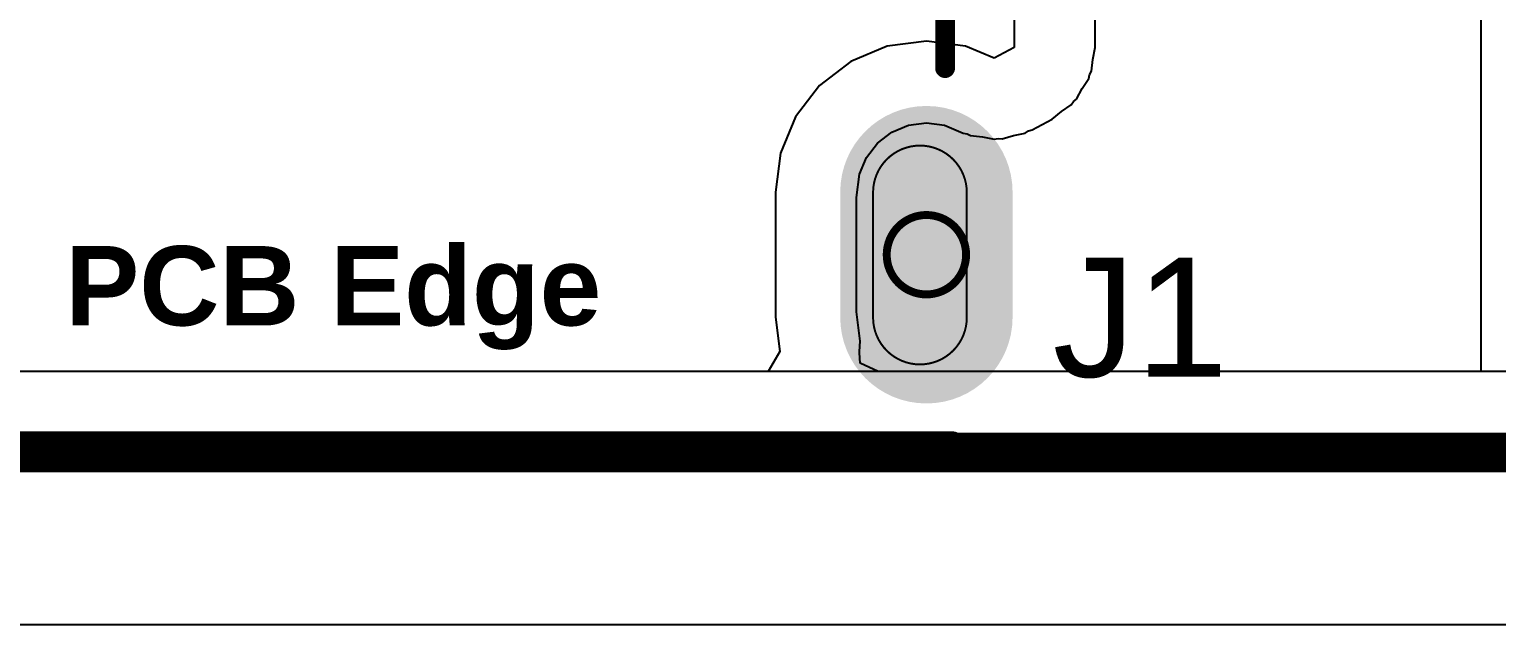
# Model space of a CAD drawing. Header units: inches. Extents: x -5 to 501, y -9 to 81.
# Drawn here: x 86.74 to 96.13, y -1.11 to 2.71 of the extents above; entities that cross this region are included whole.
import ezdxf

# ---------------------------------------------------------------- set-up
doc = ezdxf.new("R2010")
doc.units = ezdxf.units.IN
for name, color, linetype in [('Board Outline', 216, 'Continuous'), ('Bottom Layer', 5, 'Continuous'), ('Bottom Solder', 6, 'Continuous'), ('Drill Drawing', 1, 'Continuous'), ('Ground', 16, 'Continuous'), ('Mechanical 13', 56, 'Continuous'), ('Mechanical 4', 56, 'Continuous'), ('Multi-Layer', 9, 'Continuous'), ('Pad Holes', 156, 'Continuous'), ('Power', 76, 'Continuous'), ('Top Layer', 1, 'Continuous'), ('Top Overlay', 2, 'Continuous'), ('Top Solder', 216, 'Continuous')]:
    doc.layers.add(name, color=color, linetype=linetype)
doc.styles.add('Arial', font='', dxfattribs={"height": 0.2})
doc.styles.add('Arial_Bold', font='', dxfattribs={"height": 0.2})
doc.styles.get('Arial').set_extended_font_data('Arial')
doc.styles.get('Arial_Bold').set_extended_font_data('Arial', bold=True)

msp = doc.modelspace()

# ---------------------------------------------------------------- hatches: boundary and pattern name
at = {"layer": 'Bottom Layer'}
h = msp.add_hatch(color=5, dxfattribs=at)
edge = h.paths.add_edge_path()
edge.add_arc((92.479, 0.865), 0.45, 180, 360)
edge.add_line((92.929, 0.865), (92.929, 1.665))
edge.add_arc((92.479, 1.665), 0.45, 0, 180)
edge.add_line((92.029, 1.665), (92.029, 0.865))
at = {"layer": 'Bottom Solder'}
h = msp.add_hatch(color=6, dxfattribs=at)
edge = h.paths.add_edge_path()
edge.add_arc((92.479, 0.865), 0.5516, 180, 360)
edge.add_line((93.0306, 0.865), (93.0306, 1.665))
edge.add_arc((92.479, 1.665), 0.5516, 0, 180)
edge.add_line((91.9274, 1.665), (91.9274, 0.865))
at = {"layer": 'Ground'}
h = msp.add_hatch(color=16, dxfattribs=at)
edge = h.paths.add_edge_path()
edge.add_arc((92.479, 0.865), 0.45, 180, 360)
edge.add_line((92.929, 0.865), (92.929, 1.665))
edge.add_arc((92.479, 1.665), 0.45, 0, 180)
edge.add_line((92.029, 1.665), (92.029, 0.865))
at = {"layer": 'Multi-Layer'}
h = msp.add_hatch(color=9, dxfattribs=at)
edge = h.paths.add_edge_path()
edge.add_arc((92.479, 0.865), 0.45, 180, 360)
edge.add_line((92.929, 0.865), (92.929, 1.665))
edge.add_arc((92.479, 1.665), 0.45, 0, 180)
edge.add_line((92.029, 1.665), (92.029, 0.865))
at = {"layer": 'Pad Holes'}
h = msp.add_hatch(color=7, dxfattribs=at)
edge = h.paths.add_edge_path()
edge.add_arc((92.479, 0.865), 0.3, 180, 360)
edge.add_line((92.779, 0.865), (92.779, 1.665))
edge.add_arc((92.479, 1.665), 0.3, 0, 180)
edge.add_line((92.179, 1.665), (92.179, 0.865))
at = {"layer": 'Power'}
h = msp.add_hatch(color=76, dxfattribs=at)
edge = h.paths.add_edge_path()
edge.add_arc((92.479, 0.865), 0.45, 180, 360)
edge.add_line((92.929, 0.865), (92.929, 1.665))
edge.add_arc((92.479, 1.665), 0.45, 0, 180)
edge.add_line((92.029, 1.665), (92.029, 0.865))
at = {"layer": 'Top Layer'}
h = msp.add_hatch(color=1, dxfattribs=at)
edge = h.paths.add_edge_path()
edge.add_arc((92.479, 0.865), 0.45, 180, 360)
edge.add_line((92.929, 0.865), (92.929, 1.665))
edge.add_arc((92.479, 1.665), 0.45, 0, 180)
edge.add_line((92.029, 1.665), (92.029, 0.865))
at = {"layer": 'Top Solder'}
h = msp.add_hatch(color=216, dxfattribs=at)
edge = h.paths.add_edge_path()
edge.add_arc((92.479, 0.865), 0.5516, 180, 360)
edge.add_line((93.0306, 0.865), (93.0306, 1.665))
edge.add_arc((92.479, 1.665), 0.5516, 0, 180)
edge.add_line((91.9274, 1.665), (91.9274, 0.865))

# ---------------------------------------------------------------- linework, layer by layer
at = {"layer": 'Board Outline'}
msp.add_lwpolyline([(0, 0, 0.254, 0.254, 0), (115, 0, 0.254, 0.254, 0)], format="xyseb", dxfattribs=at)
at = {"layer": 'Bottom Layer'}
for p, q in [((96.0274, 14.7661), (96.0274, 0.518)), ((96.0274, 0.518), (26.7016, 0.518))]:
    msp.add_line(p, q, dxfattribs=at)
at = {"layer": 'Drill Drawing'}
for points in [[(92.733, 1.265, 0.0508, 0.0508, 1), (92.225, 1.265, 0.0508, 0.0508, 1)], [(92.2123, 1.265, 0.0254, 0.0254, 1), (92.2377, 1.265, 0.0254, 0.0254, 1)], [(92.7203, 1.265, 0.0254, 0.0254, 1), (92.7457, 1.265, 0.0254, 0.0254, 1)]]:
    msp.add_lwpolyline(points, format="xyseb", close=True, dxfattribs=at)
at = {"layer": 'Ground'}
for p, q in [((96.0274, 14.7661), (96.0274, 0.518)), ((96.0274, 0.518), (0.518, 0.518))]:
    msp.add_line(p, q, dxfattribs=at)
at = {"layer": 'Mechanical 4'}
for points in [[(92.1376, 1.6631, 0.0127, 0.0127, -1), (92.7376, 1.6631, 0.0127, 0.0127, 0)], [(92.1376, 0.8631, 0.0127, 0.0127, 0), (92.1376, 1.6631, 0.0127, 0.0127, 0)], [(92.7376, 0.8631, 0.0127, 0.0127, 0), (92.7376, 1.6631, 0.0127, 0.0127, 0)], [(92.7376, 0.8631, 0.0127, 0.0127, -1), (92.1376, 0.8631, 0.0127, 0.0127, 0)], [(0.0011, -0.0019, 0.0127, 0.0127, 0), (115.0011, -0.0019, 0.0127, 0.0127, 0)], [(4.6782, -1.1016, 0.0127, 0.0127, 0), (110.2782, -1.1015, 0.0127, 0.0127, 0)]]:
    msp.add_lwpolyline(points, format="xyseb", dxfattribs=at)
for points in [[(92.1344, 1.6631, 0.00635, 0.00635, 1), (92.1407, 1.6631, 0.00635, 0.00635, 1)], [(92.1344, 1.6631, 0.00635, 0.00635, 1), (92.1407, 1.6631, 0.00635, 0.00635, 1)], [(92.7344, 1.6631, 0.00635, 0.00635, 1), (92.7407, 1.6631, 0.00635, 0.00635, 1)], [(92.7344, 1.6631, 0.00635, 0.00635, 1), (92.7407, 1.6631, 0.00635, 0.00635, 1)], [(92.1344, 0.8631, 0.00635, 0.00635, 1), (92.1407, 0.8631, 0.00635, 0.00635, 1)], [(92.1344, 0.8631, 0.00635, 0.00635, 1), (92.1407, 0.8631, 0.00635, 0.00635, 1)], [(92.7344, 0.8631, 0.00635, 0.00635, 1), (92.7407, 0.8631, 0.00635, 0.00635, 1)], [(92.7344, 0.8631, 0.00635, 0.00635, 1), (92.7407, 0.8631, 0.00635, 0.00635, 1)]]:
    msp.add_lwpolyline(points, format="xyseb", close=True, dxfattribs=at)
at = {"layer": 'Power'}
for p, q in [((96.0274, 14.7661), (96.0274, 0.518)), ((93.0402, 3.9703), (93.0402, 2.5897)), ((93.5582, 2.5897), (93.5582, 3.9703)), ((92.479, 2.6313), (92.2289, 2.5983)), ((92.7291, 2.5983), (92.479, 2.6313)), ((92.2289, 2.5983), (91.9959, 2.5018)), ((92.9132, 2.5221), (92.7291, 2.5983)), ((93.0402, 2.5897), (92.9132, 2.5221)), ((93.5432, 2.5147), (93.5582, 2.5897)), ((91.9959, 2.5018), (91.7958, 2.3482)), ((93.5356, 2.4385), (93.5432, 2.5147)), ((91.7958, 2.3482), (91.6422, 2.1481)), ((93.4762, 2.3279), (93.5187, 2.3915)), ((93.5187, 2.3915), (93.5237, 2.4163)), ((93.5237, 2.4163), (93.5356, 2.4385)), ((93.4205, 2.2445), (93.44, 2.2605)), ((93.44, 2.2605), (93.4762, 2.3279)), ((93.2836, 2.1325), (93.3428, 2.1809)), ((93.3428, 2.1809), (93.4064, 2.2235)), ((93.4064, 2.2235), (93.4205, 2.2445)), ((91.6422, 2.1481), (91.5457, 1.9151)), ((92.2571, 2.0494), (92.3642, 2.0937)), ((92.3642, 2.0937), (92.479, 2.1088)), ((92.479, 2.1088), (92.5939, 2.0937)), ((92.5939, 2.0937), (92.715, 2.0436)), ((93.1566, 2.0649), (93.2836, 2.1325)), ((92.0947, 1.8869), (92.1652, 1.9788)), ((92.1652, 1.9788), (92.2571, 2.0494)), ((92.715, 2.0436), (92.7398, 2.0386)), ((92.7398, 2.0386), (92.762, 2.0267)), ((92.762, 2.0267), (92.8382, 2.0191)), ((92.8382, 2.0191), (92.9132, 2.0041)), ((92.9132, 2.0041), (92.938, 2.0091)), ((92.938, 2.0091), (92.9631, 2.0065)), ((92.9631, 2.0065), (93.0364, 2.0286)), ((93.0364, 2.0286), (93.1114, 2.0436)), ((93.1114, 2.0436), (93.1324, 2.0576)), ((93.1324, 2.0576), (93.1566, 2.0649)), ((91.5457, 1.9151), (91.5128, 1.665)), ((92.0503, 1.7799), (92.0947, 1.8869)), ((92.0307, 1.631), (92.0503, 1.7799)), ((91.5128, 1.665), (91.5128, 0.865)), ((92.0307, 0.8989), (92.0307, 1.631)), ((91.5128, 0.865), (91.5417, 0.645)), ((92.0553, 0.7126), (92.0307, 0.8989)), ((92.0508, 0.645), (92.0553, 0.7126)), ((91.5417, 0.645), (91.4662, 0.518)), ((92.0508, 0.637), (92.0508, 0.645)), ((92.0543, 0.5706), (92.0508, 0.637)), ((92.1704, 0.518), (92.0543, 0.5706)), ((91.4662, 0.518), (84.8419, 0.518)), ((96.0274, 0.518), (92.1704, 0.518))]:
    msp.add_line(p, q, dxfattribs=at)
at = {"layer": 'Top Layer'}
msp.add_line((100.5444, 0.518), (0.518, 0.518), dxfattribs=at)
at = {"layer": 'Top Overlay'}
for points in [[(92.5986, 2.459, 0.127, 0.127, 0), (92.5986, 4.0846, 0.127, 0.127, 0)], [(83.6586, 0.071, 0.127, 0.127, 0), (92.6494, 0.071, 0.127, 0.127, 0)]]:
    msp.add_lwpolyline(points, format="xyseb", dxfattribs=at)
for points in [[(92.5669, 2.459, 0.0635, 0.0635, 1), (92.6304, 2.459, 0.0635, 0.0635, 1)], [(92.6177, 0.071, 0.0635, 0.0635, 1), (92.6812, 0.071, 0.0635, 0.0635, 1)]]:
    msp.add_lwpolyline(points, format="xyseb", close=True, dxfattribs=at)

# ---------------------------------------------------------------- texts
at = {"layer": 'Mechanical 13', "style": 'Arial_Bold'}
msp.add_text('PCB Edge', height=0.508, rotation=360, dxfattribs=at).set_placement((86.9682, 0.8123))
at = {"layer": 'Top Overlay', "style": 'Arial'}
msp.add_text('J1', height=0.762, dxfattribs=at).set_placement((93.2861, 0.4841))

doc.saveas('drawing.dxf')
